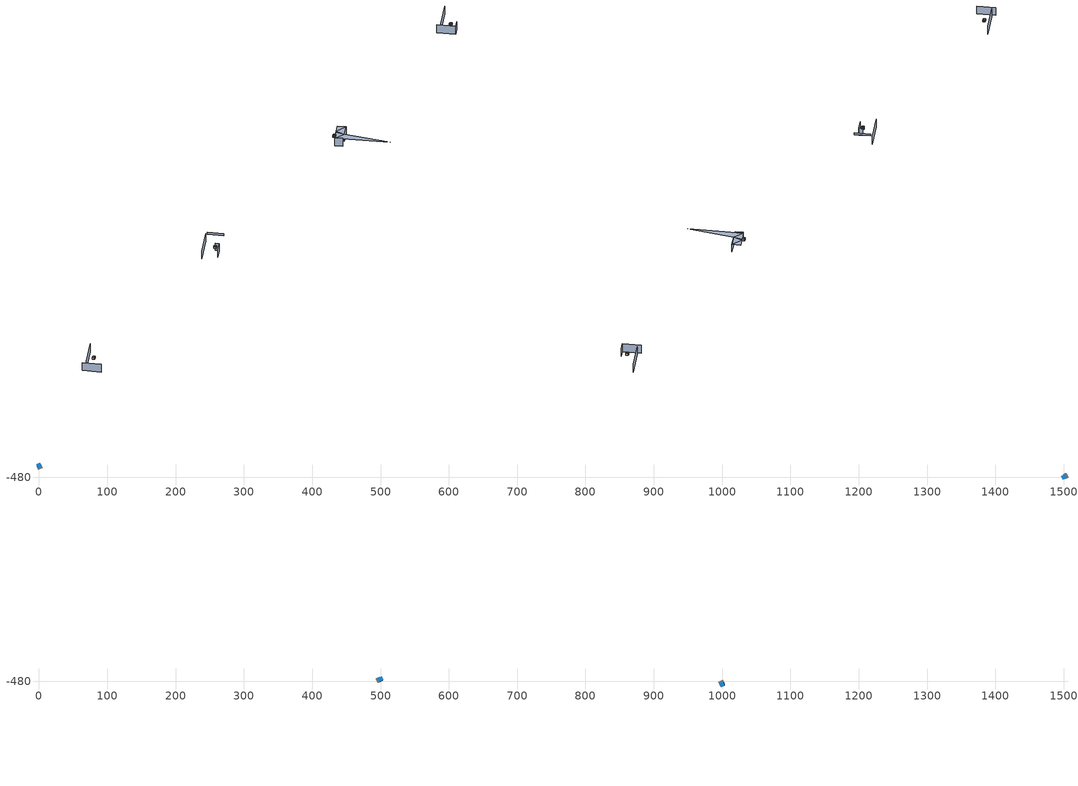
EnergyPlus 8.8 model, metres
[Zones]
0Perim
 floor adiabatic (115mmSandLimeBrick): 2.8,-461.16 4.31,-464.68 -1.2,-467.05 -2.72,-463.53 z8.23
 wall outside (U0-5): 2.8,-461.16 -2.72,-463.53 z8.23:12.34
 wall to 0Core (115mmSandLimeBrick): -1.2,-467.05 4.31,-464.68 z8.23:12.34
 wall adiabatic (115mmSandLimeBrick): -2.72,-463.53 -1.2,-467.05 / 4.31,-464.68 2.8,-461.16 z8.23:12.34
 window (Single): 2.7,-461.2 -2.62,-463.49 z9.08:11.63
 ceiling adiabatic (115mmSandLimeBrick): 2.8,-461.16 -2.72,-463.53 -1.5,-466.35 4.01,-463.97 z12.34
 roof outside (U0-4): 4.01,-463.97 -1.5,-466.35 -1.2,-467.05 4.31,-464.68 z12.34
0Core
 floor adiabatic (115mmSandLimeBrick): 4.31,-464.68 4.88,-466.01 -0.63,-468.39 -1.2,-467.05 z8.23
 wall adiabatic (115mmSandLimeBrick): -1.2,-467.05 -0.63,-468.39 4.88,-466.01 4.31,-464.68 z8.23:12.34
 ceiling adiabatic (115mmSandLimeBrick): 4.31,-464.68 -1.2,-467.05 -0.74,-468.12 4.77,-465.75 z12.34
 roof outside (U0-4): 4.77,-465.75 -0.74,-468.12 -0.63,-468.39 4.88,-466.01 z12.34
3Perim
 floor adiabatic (115mmSandLimeBrick): 1498.91,-476.49 1502.42,-474.98 1504.8,-480.49 1501.28,-482 z8.23
 wall outside (U0-5): 1498.91,-476.49 1501.28,-482 z8.23:12.34
 wall to 3Core (115mmSandLimeBrick): 1504.8,-480.49 1502.42,-474.98 z8.23:12.34
 wall adiabatic (115mmSandLimeBrick): 1501.28,-482 1504.8,-480.49 / 1502.42,-474.98 1498.91,-476.49 z8.23:12.34
 window (Single): 1498.95,-476.58 1501.24,-481.91 z9.08:11.63
 ceiling adiabatic (115mmSandLimeBrick): 1498.91,-476.49 1501.28,-482 1504.09,-480.79 1501.72,-475.28 z12.34
 roof outside (U0-4): 1501.72,-475.28 1504.09,-480.79 1504.8,-480.49 1502.42,-474.98 z12.34
3Core
 floor adiabatic (115mmSandLimeBrick): 1502.42,-474.98 1503.76,-474.4 1506.13,-479.91 1504.8,-480.49 z8.23
 wall adiabatic (115mmSandLimeBrick): 1504.8,-480.49 1506.13,-479.91 1503.76,-474.4 1502.42,-474.98 z8.23:12.34
 ceiling adiabatic (115mmSandLimeBrick): 1502.42,-474.98 1504.8,-480.49 1505.86,-480.03 1503.49,-474.52 z12.34
 roof outside (U0-4): 1503.49,-474.52 1505.86,-480.03 1506.13,-479.91 1503.76,-474.4 z12.34
1Perim
 floor adiabatic (115mmSandLimeBrick): 501.09,-479.4 497.58,-480.92 495.2,-475.41 498.72,-473.89 z12.34
 wall outside (U0-5): 501.09,-479.4 498.72,-473.89 z12.34:16.46
 wall to 1Core (115mmSandLimeBrick): 495.2,-475.41 497.58,-480.92 z12.34:16.46
 wall adiabatic (115mmSandLimeBrick): 498.72,-473.89 495.2,-475.41 / 497.58,-480.92 501.09,-479.4 z12.34:16.46
 window (Single): 501.05,-479.31 498.76,-473.99 z13.19:15.75
 ceiling adiabatic (115mmSandLimeBrick): 501.09,-479.4 498.72,-473.89 495.91,-475.11 498.28,-480.62 z16.46
 roof outside (U0-4): 498.28,-480.62 495.91,-475.11 495.2,-475.41 497.58,-480.92 z16.46
1Core
 floor adiabatic (115mmSandLimeBrick): 497.58,-480.92 496.24,-481.49 493.87,-475.98 495.2,-475.41 z12.34
 wall adiabatic (115mmSandLimeBrick): 495.2,-475.41 493.87,-475.98 496.24,-481.49 497.58,-480.92 z12.34:16.46
 ceiling adiabatic (115mmSandLimeBrick): 497.58,-480.92 495.2,-475.41 494.14,-475.87 496.51,-481.38 z16.46
 roof outside (U0-4): 496.51,-481.38 494.14,-475.87 493.87,-475.98 496.24,-481.49 z16.46
2Perim
 floor adiabatic (115mmSandLimeBrick): 997.22,-485.92 995.66,-482.42 1001.14,-479.98 1002.7,-483.47 z12.34
 wall outside (U0-5): 997.22,-485.92 1002.7,-483.47 z12.34:16.46
 wall to 2Core (115mmSandLimeBrick): 1001.14,-479.98 995.66,-482.42 z12.34:16.46
 wall adiabatic (115mmSandLimeBrick): 1002.7,-483.47 1001.14,-479.98 / 995.66,-482.42 997.22,-485.92 z12.34:16.46
 window (Single): 997.31,-485.88 1002.61,-483.51 z13.19:15.75
 ceiling adiabatic (115mmSandLimeBrick): 997.22,-485.92 1002.7,-483.47 1001.45,-480.67 995.97,-483.12 z16.46
 roof outside (U0-4): 995.97,-483.12 1001.45,-480.67 1001.14,-479.98 995.66,-482.42 z16.46
2Core
 floor adiabatic (115mmSandLimeBrick): 995.66,-482.42 995.06,-481.1 1000.54,-478.65 1001.14,-479.98 z12.34
 wall adiabatic (115mmSandLimeBrick): 1001.14,-479.98 1000.54,-478.65 995.06,-481.1 995.66,-482.42 z12.34:16.46
 ceiling adiabatic (115mmSandLimeBrick): 995.66,-482.42 1001.14,-479.98 1000.66,-478.91 995.18,-481.36 z16.46
 roof outside (U0-4): 995.18,-481.36 1000.66,-478.91 1000.54,-478.65 995.06,-481.1 z16.46
shading: -31.66,-465.6 30.73,-438.74 / -24.88,-498.87 -40.66,-460.91 / 461.5,-465.6 523.89,-438.74 / 991.9,-507.68 984.76,-491.49 / 1481.43,-465.6 1543.82,-438.74 / 1505.36,-491.49 1488.22,-498.87 / 1488.22,-498.87 1472.43,-460.91 z0:20.57; 504.56,-473.84 507.88,-481.54 / 507.88,-481.54 485.43,-491.49 / 1010.1,-501.41 1035.46,-490.49 z0:18.98; 523.15,-442.11 537.51,-475.49 z20.57:25.57; 1007.21,-481.54 984.76,-491.49 1010.1,-501.41 z18.98; 1033.46,-603.75 1010.1,-501.41 984.76,-491.49 z18.98; 1010.1,-501.41 1035.46,-490.49 1010.3,-480.21 z18.98; 1010.3,-480.21 1035.46,-490.49 1028.15,-472.53 z18.98
[Site:GroundTemperature:BuildingSurface]
14, 14, 14, 14, 14, 14, 14, 14, 14, 14, 14, 14
[Site:GroundReflectance]
0.2, 0.2, 0.2, 0.2, 0.2, 0.2, 0.2, 0.2, 0.2, 0.2, 0.2, 0.2
[Site:GroundReflectance:SnowModifier]
1, 1
[Building]
Building: North Axis {deg}=0; Terrain=Suburbs; Loads Convergence Tolerance Value=.04; Temperature Convergence Tolerance Value {deltaC}=.4; Solar Distribution=MinimalShadowing; Maximum Number of Warmup Days=25
[Construction]
115mmSandLimeBrick: Plaster_0.005_115mmSandLimeBrick, Sand-Lime Brick_0.08_115mmSandLimeBrick, Plaster_0.08_115mmSandLimeBrick
U0-5: XPS Board_0.01_U0-5, General Concrete_0.2_U0-5
U0-4: XPS Board_0.06_U0-4, General Concrete_0.2_U0-4
Single: Generic Clear Glass 6mm_0.006_Single
[Material] Roughness=Rough; Thermal Absorptance=0.9
Name | Thickness {m} | Conductivity {W/m-K} | Density {kg/m3} | Specific Heat {J/kg-K} | Solar Absorptance | Visible Absorptance
Plaster_0.005_115mmSandLimeBrick | 0.005 | 1 | 2000 | 1130 | 0.6 | 0.6
Sand-Lime Brick_0.08_115mmSandLimeBrick | 0.08 | 0.56 | 1200 | 1000 | 0.6 | 0.6
Plaster_0.08_115mmSandLimeBrick | 0.08 | 1 | 2000 | 1130 | 0.6 | 0.6
XPS Board_0.01_U0-5 | 0.01 | 0.034 | 35 | 1400 | 0.6 | 0.6
General Concrete_0.2_U0-5; General Concrete_0.2_U0-4 | 0.2 | 2 | 2400 | 950 | 0.7 | 0.7
XPS Board_0.06_U0-4 | 0.06 | 0.034 | 35 | 1400 | 0.6 | 0.6
[WindowMaterial:Glazing]
Generic Clear Glass 6mm_0.006_Single: Optical Data Type=SpectralAverage; Window Glass Spectral Data Set=SpectralAverage; Thickness {m}=0.006; Solar Transmittance at Normal Incidence=0.68; Front Side Solar Reflectance at Normal Incidence=0.09; Back Side Solar Reflectance at Normal Incidence=0.1; Visible Transmittance at Normal Incidence=0.81; Front Side Visible Reflectance at Normal Incidence=0.11; Back Side Visible Reflectance at Normal Incidence=0.12; Infrared Transmittance at Normal Incidence=0; Front Side Infrared Hemispherical Emissivity=0.2; Back Side Infrared Hemispherical Emissivity=0.2; Conductivity {W/m-K}=0.9; Dirt Correction Factor for Solar and Visible Transmittance=1
[EnergyManagementSystem:Sensor]
Name | Output:Variable or Output:Meter Index Key | Output:Variable or Output:Meter
OutdoorTemp | Environment | Site Outdoor Air Drybulb Temperature
OutdoorRelHumid | Environment | Site Outdoor Air Relative Humidity
USRNATVENT_0Perim; USRNATVENT_1Perim; USRNATVENT_2Perim; USRNATVENT_3Perim | AllOff | Schedule Value
[Zone] Type=1; Multiplier=1; Zone Inside Convection Algorithm=TARP; Zone Outside Convection Algorithm=DOE-2
Name | Volume {m3} | Floor Area {m2}
0Perim; 1Perim; 2Perim; 3Perim | 94.5391 | 22.9796
0Core; 1Core; 2Core; 3Core | 35.9066 | 8.72781
[People] Number of People Schedule=AllOn; Number of People Calculation Method=People/Area; People per Zone Floor Area {person/m2}=0.5; Fraction Radiant=0.3; Sensible Heat Fraction=AUTOCALCULATE; Carbon Dioxide Generation Rate {m3/s-W}=3.82e-08; Enable ASHRAE 55 Comfort Warnings=No; Mean Radiant Temperature Calculation Type=ZoneAveraged; Clothing Insulation Calculation Method=DynamicClothingModelASHRAE55; Thermal Comfort Model 1 Type=AdaptiveASH55
Name | Zone or ZoneList | Activity Level Schedule | Work Efficiency Schedule | Air Velocity Schedule
People 0Perim | 0Perim | 0PerimPeopleActivity | 0PerimWorkEfficiency | 0PerimAirVelocity
People 0Core | 0Core | 0CorePeopleActivity | 0CoreWorkEfficiency | 0CoreAirVelocity
People 1Perim | 1Perim | 1PerimPeopleActivity | 1PerimWorkEfficiency | 1PerimAirVelocity
People 1Core | 1Core | 1CorePeopleActivity | 1CoreWorkEfficiency | 1CoreAirVelocity
People 2Perim | 2Perim | 2PerimPeopleActivity | 2PerimWorkEfficiency | 2PerimAirVelocity
People 2Core | 2Core | 2CorePeopleActivity | 2CoreWorkEfficiency | 2CoreAirVelocity
People 3Perim | 3Perim | 3PerimPeopleActivity | 3PerimWorkEfficiency | 3PerimAirVelocity
People 3Core | 3Core | 3CorePeopleActivity | 3CoreWorkEfficiency | 3CoreAirVelocity
[ElectricEquipment] Schedule=AllOn; Design Level Calculation Method=Watts/Area; Watts per Zone Floor Area {W/m2}=35; Fraction Latent=0; Fraction Radiant=.2; Fraction Lost=0
Name | Zone or ZoneList
0Perim Equipment 1 | 0Perim
0Core Equipment 1 | 0Core
1Perim Equipment 1 | 1Perim
1Core Equipment 1 | 1Core
2Perim Equipment 1 | 2Perim
2Core Equipment 1 | 2Core
3Perim Equipment 1 | 3Perim
3Core Equipment 1 | 3Core
[Lights] Schedule=AllOn; Design Level Calculation Method=Watts/Area; Watts per Zone Floor Area {W/m2}=15; Return Air Fraction=0; Fraction Radiant=.42; Fraction Visible=.18; Fraction Replaceable=1
Name | Zone or ZoneList
0Perim General lighting | 0Perim
0Core General lighting | 0Core
1Perim General lighting | 1Perim
1Core General lighting | 1Core
2Perim General lighting | 2Perim
2Core General lighting | 2Core
3Perim General lighting | 3Perim
3Core General lighting | 3Core
[ZoneControl:Thermostat]
Name | Zone or ZoneList | Control Type Schedule | Control 1
0Perim Thermostat | 0Perim | 0PerimZoneControlTypeSched | Dual Setpoint - Zone 0Perim
0Core Thermostat | 0Core | 0CoreZoneControlTypeSched | Dual Setpoint - Zone 0Core
1Perim Thermostat | 1Perim | 1PerimZoneControlTypeSched | Dual Setpoint - Zone 1Perim
1Core Thermostat | 1Core | 1CoreZoneControlTypeSched | Dual Setpoint - Zone 1Core
2Perim Thermostat | 2Perim | 2PerimZoneControlTypeSched | Dual Setpoint - Zone 2Perim
2Core Thermostat | 2Core | 2CoreZoneControlTypeSched | Dual Setpoint - Zone 2Core
3Perim Thermostat | 3Perim | 3PerimZoneControlTypeSched | Dual Setpoint - Zone 3Perim
3Core Thermostat | 3Core | 3CoreZoneControlTypeSched | Dual Setpoint - Zone 3Core
[ThermostatSetpoint:DualSetpoint]
Name | Heating Setpoint Temperature Schedule | Cooling Setpoint Temperature Schedule
Dual Setpoint - Zone 0Perim | 0PerimHeating_SP_Sch | 0PerimCooling_SP_Sch
Dual Setpoint - Zone 0Core | 0CoreHeating_SP_Sch | 0CoreCooling_SP_Sch
Dual Setpoint - Zone 1Perim | 1PerimHeating_SP_Sch | 1PerimCooling_SP_Sch
Dual Setpoint - Zone 1Core | 1CoreHeating_SP_Sch | 1CoreCooling_SP_Sch
Dual Setpoint - Zone 2Perim | 2PerimHeating_SP_Sch | 2PerimCooling_SP_Sch
Dual Setpoint - Zone 2Core | 2CoreHeating_SP_Sch | 2CoreCooling_SP_Sch
Dual Setpoint - Zone 3Perim | 3PerimHeating_SP_Sch | 3PerimCooling_SP_Sch
Dual Setpoint - Zone 3Core | 3CoreHeating_SP_Sch | 3CoreCooling_SP_Sch
[Zone equipment]
0Perim: 0Perim Ideal Loads Air
0Core: 0Core Ideal Loads Air
1Perim: 1Perim Ideal Loads Air
1Core: 1Core Ideal Loads Air
2Perim: 2Perim Ideal Loads Air
2Core: 2Core Ideal Loads Air
3Perim: 3Perim Ideal Loads Air
3Core: 3Core Ideal Loads Air
[ZoneHVAC:IdealLoadsAirSystem] Maximum Heating Supply Air Temperature {C}=30; Minimum Cooling Supply Air Temperature {C}=18; Maximum Heating Supply Air Humidity Ratio {kgWater/kgDryAir}=0.01; Minimum Cooling Supply Air Humidity Ratio {kgWater/kgDryAir}=0.008; Heating Limit=NoLimit; Maximum Heating Air Flow Rate {m3/s}=100; Cooling Limit=NoLimit; Maximum Cooling Air Flow Rate {m3/s}=100; Heating Availability Schedule=AllOn; Cooling Availability Schedule=AllOn; Dehumidification Control Type=None; Humidification Control Type=None; Demand Controlled Ventilation Type=OccupancySchedule; Outdoor Air Economizer Type=NoEconomizer; Heat Recovery Type=None; Sensible Heat Recovery Effectiveness=0.7; Latent Heat Recovery Effectiveness=0.65
Name | Design Specification Outdoor Air Object
0Perim Ideal Loads Air | 0PerimMinFreshAir
0Core Ideal Loads Air | 0CoreMinFreshAir
1Perim Ideal Loads Air | 1PerimMinFreshAir
1Core Ideal Loads Air | 1CoreMinFreshAir
2Perim Ideal Loads Air | 2PerimMinFreshAir
2Core Ideal Loads Air | 2CoreMinFreshAir
3Perim Ideal Loads Air | 3PerimMinFreshAir
3Core Ideal Loads Air | 3CoreMinFreshAir
[DesignSpecification:OutdoorAir] Outdoor Air Method=Sum; Outdoor Air Flow per Person {m3/s-person}=0.002; Outdoor Air Flow per Zone Floor Area {m3/s-m2}=0.002; Outdoor Air Schedule=AllOn
0PerimMinFreshAir; 0CoreMinFreshAir; 1PerimMinFreshAir; 1CoreMinFreshAir; 2PerimMinFreshAir; 2CoreMinFreshAir; 3PerimMinFreshAir; 3CoreMinFreshAir
[ZoneVentilation:DesignFlowRate] Schedule=AllOn; Design Flow Rate Calculation Method=AirChanges/Hour; Air Changes per Hour {1/hr}=0; Ventilation Type=NATURAL; Fan Pressure Rise {Pa}=0; Fan Total Efficiency=1; Constant Term Coefficient=1; Temperature Term Coefficient=0; Velocity Term Coefficient=0; Velocity Squared Term Coefficient=0; Minimum Indoor Temperature {C}=18; Delta Temperature {deltaC}=1; Maximum Wind Speed {m/s}=40
Name | Zone or ZoneList
0Perim ScheduledVent | 0Perim
1Perim ScheduledVent | 1Perim
2Perim ScheduledVent | 2Perim
3Perim ScheduledVent | 3Perim
[EnergyManagementSystem:Actuator] Actuated Component Type=Schedule:Constant; Actuated Component Control Type=Schedule Value
Name | Actuated Component Unique
NATVENT_AVAIL_SCHED_ACTUATOR_0Perim | NATVENT_AVAIL_SCHED_0Perim
NATVENT_AVAIL_SCHED_ACTUATOR_1Perim | NATVENT_AVAIL_SCHED_1Perim
NATVENT_AVAIL_SCHED_ACTUATOR_2Perim | NATVENT_AVAIL_SCHED_2Perim
NATVENT_AVAIL_SCHED_ACTUATOR_3Perim | NATVENT_AVAIL_SCHED_3Perim
[EnergyManagementSystem:ProgramCallingManager]
My 0Perim_Setpoint_Schedule_Calculator_Example: BeginTimestepBeforePredictor; 0Perim_ErlEnforceBinary
My 1Perim_Setpoint_Schedule_Calculator_Example: BeginTimestepBeforePredictor; 1Perim_ErlEnforceBinary
My 2Perim_Setpoint_Schedule_Calculator_Example: BeginTimestepBeforePredictor; 2Perim_ErlEnforceBinary
My 3Perim_Setpoint_Schedule_Calculator_Example: BeginTimestepBeforePredictor; 3Perim_ErlEnforceBinary
[EnergyManagementSystem:Program]
0Perim_ErlEnforceBinary: IF (USRNATVENT_0Perim > 0); Set NATVENT_AVAIL_SCHED_ACTUATOR_0Perim = 1; ELSE; Set NATVENT_AVAIL_SCHED_ACTUATOR_0Perim = 0; ENDIF
1Perim_ErlEnforceBinary: IF (USRNATVENT_1Perim > 0); Set NATVENT_AVAIL_SCHED_ACTUATOR_1Perim = 1; ELSE; Set NATVENT_AVAIL_SCHED_ACTUATOR_1Perim = 0; ENDIF
2Perim_ErlEnforceBinary: IF (USRNATVENT_2Perim > 0); Set NATVENT_AVAIL_SCHED_ACTUATOR_2Perim = 1; ELSE; Set NATVENT_AVAIL_SCHED_ACTUATOR_2Perim = 0; ENDIF
3Perim_ErlEnforceBinary: IF (USRNATVENT_3Perim > 0); Set NATVENT_AVAIL_SCHED_ACTUATOR_3Perim = 1; ELSE; Set NATVENT_AVAIL_SCHED_ACTUATOR_3Perim = 0; ENDIF
[ZoneVentilation:WindandStackOpenArea] Opening Area {m2}=11.8484; Opening Effectiveness=0; Effective Angle {deg}=0; Height Difference {m}=0.638386; Discharge Coefficient for Opening=0.6; Minimum Indoor Temperature {C}=24; Maximum Indoor Temperature {C}=100; Delta Temperature {deltaC}=1; Minimum Outdoor Temperature {C}=22; Maximum Outdoor Temperature {C}=26; Maximum Wind Speed {m/s}=40
Name | Zone | Opening Area Fraction Schedule
0PerimNatVent_Buoy | 0Perim | NATVENT_AVAIL_SCHED_0Perim
1PerimNatVent_Buoy | 1Perim | NATVENT_AVAIL_SCHED_1Perim
2PerimNatVent_Buoy | 2Perim | NATVENT_AVAIL_SCHED_2Perim
3PerimNatVent_Buoy | 3Perim | NATVENT_AVAIL_SCHED_3Perim
[ZoneInfiltration:DesignFlowRate] Schedule=On; Design Flow Rate Calculation Method=AirChanges/Hour; Air Changes per Hour {1/hr}=2; Constant Term Coefficient=1; Temperature Term Coefficient=0; Velocity Term Coefficient=0; Velocity Squared Term Coefficient=0
Name | Zone or ZoneList
0PerimInfiltration | 0Perim
1PerimInfiltration | 1Perim
2PerimInfiltration | 2Perim
3PerimInfiltration | 3Perim
[WaterUse:Equipment]
Name | Peak Flow Rate {m3/s} | Flow Rate Fraction Schedule | Target Temperature Schedule | Hot Water Supply Temperature Schedule | Cold Water Supply Temperature Schedule
DHW 0Perim | 0 | equipOffice | DHW Supply Temperature 0Perim | DHW Supply Temperature 0Perim | DHW Mains Temperature 0Perim
DHW 0Core | 7.27317e-06 | 60HrWk | DHW Supply Temperature 0Core | DHW Supply Temperature 0Core | DHW Mains Temperature 0Core
DHW 1Perim | 0 | equipOffice | DHW Supply Temperature 1Perim | DHW Supply Temperature 1Perim | DHW Mains Temperature 1Perim
DHW 1Core | 7.27317e-06 | 60HrWk | DHW Supply Temperature 1Core | DHW Supply Temperature 1Core | DHW Mains Temperature 1Core
DHW 2Perim | 0 | equipOffice | DHW Supply Temperature 2Perim | DHW Supply Temperature 2Perim | DHW Mains Temperature 2Perim
DHW 2Core | 7.27317e-06 | 60HrWk | DHW Supply Temperature 2Core | DHW Supply Temperature 2Core | DHW Mains Temperature 2Core
DHW 3Perim | 0 | equipOffice | DHW Supply Temperature 3Perim | DHW Supply Temperature 3Perim | DHW Mains Temperature 3Perim
DHW 3Core | 7.27317e-06 | 60HrWk | DHW Supply Temperature 3Core | DHW Supply Temperature 3Core | DHW Mains Temperature 3Core
[Schedule:Constant]
On: On/Off, 1
0PerimPeopleActivity; 0CorePeopleActivity; 1PerimPeopleActivity; 1CorePeopleActivity; 2PerimPeopleActivity; 2CorePeopleActivity; 3PerimPeopleActivity; 3CorePeopleActivity: Any Number, 125.28
0PerimAirVelocity; 0CoreAirVelocity; 1PerimAirVelocity; 1CoreAirVelocity; 2PerimAirVelocity; 2CoreAirVelocity; 3PerimAirVelocity; 3CoreAirVelocity: Any Number, 0.2
0PerimWorkEfficiency; 0CoreWorkEfficiency; 1PerimWorkEfficiency; 1CoreWorkEfficiency; 2PerimWorkEfficiency; 2CoreWorkEfficiency; 3PerimWorkEfficiency; 3CoreWorkEfficiency: Any Number, 0
0PerimHeating_SP_Sch; 0PerimCooling_SP_Sch; 0CoreHeating_SP_Sch; 0CoreCooling_SP_Sch; 1PerimHeating_SP_Sch; 1PerimCooling_SP_Sch; 1CoreHeating_SP_Sch; 1CoreCooling_SP_Sch; 2PerimHeating_SP_Sch; 2PerimCooling_SP_Sch; 2CoreHeating_SP_Sch; 2CoreCooling_SP_Sch; 3PerimHeating_SP_Sch; 3PerimCooling_SP_Sch; 3CoreHeating_SP_Sch; 3CoreCooling_SP_Sch: Temperature, 24
0PerimZoneControlTypeSched; 0CoreZoneControlTypeSched; 1PerimZoneControlTypeSched; 1CoreZoneControlTypeSched; 2PerimZoneControlTypeSched; 2CoreZoneControlTypeSched; 3PerimZoneControlTypeSched; 3CoreZoneControlTypeSched: Any Number, 4
NATVENT_AVAIL_SCHED_0Perim; NATVENT_AVAIL_SCHED_1Perim; NATVENT_AVAIL_SCHED_2Perim; NATVENT_AVAIL_SCHED_3Perim: Fraction, 1
DHW Supply Temperature 0Perim; DHW Supply Temperature 0Core; DHW Supply Temperature 1Perim; DHW Supply Temperature 1Core; DHW Supply Temperature 2Perim; DHW Supply Temperature 2Core; DHW Supply Temperature 3Perim; DHW Supply Temperature 3Core: Temperature, 65
DHW Mains Temperature 0Perim; DHW Mains Temperature 0Core; DHW Mains Temperature 1Perim; DHW Mains Temperature 1Core; DHW Mains Temperature 2Perim; DHW Mains Temperature 2Core; DHW Mains Temperature 3Perim; DHW Mains Temperature 3Core: Temperature, 10
[Schedule:Year]
AllOn: AllOn, 1, 1, 12, 31
equipOffice: equipOffice, 1, 1, 12, 31
AllOff: AllOff, 1, 1, 12, 31
60HrWk: 60HrWk, 1, 1, 12, 31
[Schedule:Week:Daily]
AllOn: AllOn, AllOn, AllOn, AllOn, AllOn, AllOn, AllOn, AllOn, AllOn, AllOn, AllOn, AllOn
equipOffice: equipOfficeWeekEnd, equipOffice, equipOffice, equipOffice, equipOffice, equipOffice, equipOfficeWeekEnd, equipOfficeWeekEnd, equipOffice, equipOffice, equipOffice, equipOffice
AllOff: AllOff, AllOff, AllOff, AllOff, AllOff, AllOff, AllOff, AllOff, AllOff, AllOff, AllOff, AllOff
60HrWk: 60HrWkDay, 60HrWkDay, 60HrWkDay, 60HrWkDay, 60HrWkDay, 60HrWkDay, 60HrWkDay, 60HrWkDay, 60HrWkDay, 60HrWkDay, 60HrWkDay, 60HrWkDay
[Schedule:Day:Hourly]
AllOn: 1, 1, 1, 1, 1, 1, 1, 1, 1, 1, 1, 1, 1, 1, 1, 1, 1, 1, 1, 1, 1, 1, 1, 1
equipOffice; equipOfficeWeekEnd: 0.1, 0.1, 0.1, 0.1, 0.1, 0.1, 0.1, 0.2, 0.4, 0.6, 0.8, 0.8, 0.4, 0.6, 0.8, 0.8, 0.4, 0.2, 0.1, 0.1, 0.1, 0.1, 0.1, 0.1
AllOff: 0, 0, 0, 0, 0, 0, 0, 0, 0, 0, 0, 0, 0, 0, 0, 0, 0, 0, 0, 0, 0, 0, 0, 0
60HrWkDay: 0.2, 0.2, 0.2, 0.2, 0.2, 0.2, 0.2, 0.4, 0.8, 0.8, 1, 1, 0.8, 1, 1, 1, 0.8, 0.4, 0.2, 0.2, 0.2, 0.2, 0.2, 0.2
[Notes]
----  This file was generated with Archsim v.4.0.2.17
-------------------------ERL SENSORS--------------------------
115mmSandLimeBrick GasType: Partition
